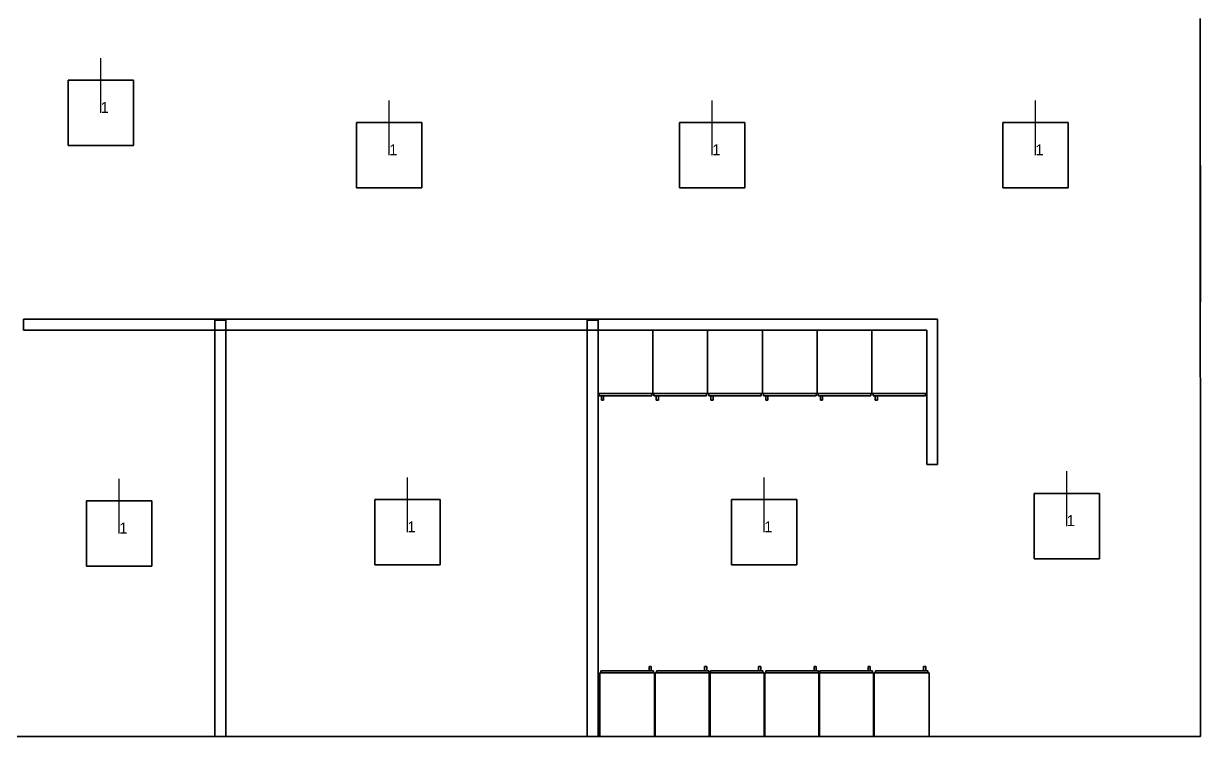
# Model space of a CAD drawing. Extents: x 0 to 48.1, y 0 to 23.7.
# Drawn here: x 24.05 to 34.8, y 0 to 6.51 of the extents above; entities that cross this region are included whole.
import ezdxf

# ---------------------------------------------------------------- set-up
doc = ezdxf.new("R2010")
doc.units = 0
doc.header["$MEASUREMENT"] = 0
for name, color, linetype in [('DLXFURN', 5, 'Continuous'), ('DLXLUM', 1, 'Continuous'), ('DLXLUMEX', 1, 'Continuous'), ('DLXSCENE', 7, 'Continuous')]:
    doc.layers.add(name, color=color, linetype=linetype)

# ---------------------------------------------------------------- blocks, each defined once
blk = doc.blocks.new('*U203')
at = {"color": 1}
blk.add_line((0, 0), (0, 0.5), dxfattribs=at)
for p, q in [((0.298, 0.298), (-0.298, 0.298)), ((-0.298, 0.298), (-0.298, -0.298)), ((-0.298, 0.298), (-0.298, -0.298)), ((-0.298, -0.298), (-0.298, 0.298)), ((-0.298, 0.298), (-0.298, 0.298)), ((0.298, 0.298), (-0.298, 0.298)), ((-0.298, 0.298), (-0.298, 0.298)), ((-0.298, 0.298), (0.298, 0.298)), ((-0.298, -0.298), (-0.298, 0.298)), ((-0.298, 0.298), (0.298, 0.298)), ((0.298, -0.298), (0.298, 0.298)), ((0.298, 0.298), (0.298, 0.298)), ((0.298, -0.298), (0.298, 0.298)), ((0.298, 0.298), (0.298, 0.298)), ((0.298, 0.298), (0.298, -0.298)), ((0.298, 0.298), (0.298, -0.298)), ((-0.298, -0.298), (0.298, -0.298)), ((-0.298, -0.298), (0.298, -0.298)), ((0.298, -0.298), (-0.298, -0.298)), ((-0.298, -0.298), (-0.298, -0.298)), ((-0.298, -0.298), (-0.298, -0.298)), ((0.298, -0.298), (-0.298, -0.298)), ((0.298, -0.298), (0.298, -0.298)), ((0.298, -0.298), (0.298, -0.298))]:
    blk.add_line(p, q)
at = {"layer": 'DLXLUMEX', "color": 7}
blk.add_text('1', height=0.1, dxfattribs=at).set_placement((0, 0))
blk = doc.blocks.new('*U204')
at = {"color": 1}
blk.add_line((0, 0), (0, 0.5), dxfattribs=at)
for p, q in [((0.298, 0.298), (-0.298, 0.298)), ((-0.298, 0.298), (-0.298, -0.298)), ((-0.298, 0.298), (-0.298, -0.298)), ((-0.298, -0.298), (-0.298, 0.298)), ((-0.298, 0.298), (-0.298, 0.298)), ((0.298, 0.298), (-0.298, 0.298)), ((-0.298, 0.298), (-0.298, 0.298)), ((-0.298, 0.298), (0.298, 0.298)), ((-0.298, -0.298), (-0.298, 0.298)), ((-0.298, 0.298), (0.298, 0.298)), ((0.298, -0.298), (0.298, 0.298)), ((0.298, 0.298), (0.298, 0.298)), ((0.298, -0.298), (0.298, 0.298)), ((0.298, 0.298), (0.298, 0.298)), ((0.298, 0.298), (0.298, -0.298)), ((0.298, 0.298), (0.298, -0.298)), ((-0.298, -0.298), (0.298, -0.298)), ((-0.298, -0.298), (0.298, -0.298)), ((0.298, -0.298), (-0.298, -0.298)), ((-0.298, -0.298), (-0.298, -0.298)), ((-0.298, -0.298), (-0.298, -0.298)), ((0.298, -0.298), (-0.298, -0.298)), ((0.298, -0.298), (0.298, -0.298)), ((0.298, -0.298), (0.298, -0.298))]:
    blk.add_line(p, q)
at = {"layer": 'DLXLUMEX', "color": 7}
blk.add_text('1', height=0.1, dxfattribs=at).set_placement((0, 0))
blk = doc.blocks.new('*U205')
at = {"color": 1}
blk.add_line((0, 0), (0, 0.5), dxfattribs=at)
for p, q in [((0.298, 0.298), (-0.298, 0.298)), ((-0.298, 0.298), (-0.298, -0.298)), ((-0.298, -0.298), (-0.298, 0.298)), ((-0.298, 0.298), (-0.298, 0.298)), ((-0.298, 0.298), (-0.298, -0.298)), ((0.298, 0.298), (-0.298, 0.298)), ((-0.298, 0.298), (-0.298, 0.298)), ((-0.298, 0.298), (0.298, 0.298)), ((-0.298, -0.298), (-0.298, 0.298)), ((-0.298, 0.298), (0.298, 0.298)), ((0.298, -0.298), (0.298, 0.298)), ((0.298, 0.298), (0.298, 0.298)), ((0.298, -0.298), (0.298, 0.298)), ((0.298, 0.298), (0.298, 0.298)), ((0.298, 0.298), (0.298, -0.298)), ((0.298, 0.298), (0.298, -0.298)), ((-0.298, -0.298), (0.298, -0.298)), ((-0.298, -0.298), (0.298, -0.298)), ((0.298, -0.298), (-0.298, -0.298)), ((-0.298, -0.298), (-0.298, -0.298)), ((-0.298, -0.298), (-0.298, -0.298)), ((0.298, -0.298), (-0.298, -0.298)), ((0.298, -0.298), (0.298, -0.298)), ((0.298, -0.298), (0.298, -0.298))]:
    blk.add_line(p, q)
at = {"layer": 'DLXLUMEX', "color": 7}
blk.add_text('1', height=0.1, dxfattribs=at).set_placement((0, 0))
blk = doc.blocks.new('*U57')
at = {"color": 1}
blk.add_line((0, 0), (0, 0.5), dxfattribs=at)
for p, q in [((0.298, 0.298), (-0.298, 0.298)), ((-0.298, 0.298), (-0.298, -0.298)), ((-0.298, 0.298), (-0.298, -0.298)), ((-0.298, -0.298), (-0.298, 0.298)), ((-0.298, 0.298), (-0.298, 0.298)), ((0.298, 0.298), (-0.298, 0.298)), ((-0.298, 0.298), (-0.298, 0.298)), ((-0.298, 0.298), (0.298, 0.298)), ((-0.298, -0.298), (-0.298, 0.298)), ((-0.298, 0.298), (0.298, 0.298)), ((0.298, -0.298), (0.298, 0.298)), ((0.298, 0.298), (0.298, 0.298)), ((0.298, -0.298), (0.298, 0.298)), ((0.298, 0.298), (0.298, 0.298)), ((0.298, 0.298), (0.298, -0.298)), ((0.298, 0.298), (0.298, -0.298)), ((-0.298, -0.298), (0.298, -0.298)), ((-0.298, -0.298), (0.298, -0.298)), ((0.298, -0.298), (-0.298, -0.298)), ((-0.298, -0.298), (-0.298, -0.298)), ((-0.298, -0.298), (-0.298, -0.298)), ((0.298, -0.298), (-0.298, -0.298)), ((0.298, -0.298), (0.298, -0.298)), ((0.298, -0.298), (0.298, -0.298))]:
    blk.add_line(p, q)
at = {"layer": 'DLXLUMEX', "color": 7}
blk.add_text('1', height=0.1, dxfattribs=at).set_placement((0, 0))
blk = doc.blocks.new('*U65')
at = {"color": 1}
blk.add_line((0, 0), (0, 0.5), dxfattribs=at)
for p, q in [((0.298, 0.298), (-0.298, 0.298)), ((-0.298, 0.298), (-0.298, -0.298)), ((-0.298, 0.298), (-0.298, -0.298)), ((-0.298, -0.298), (-0.298, 0.298)), ((-0.298, 0.298), (-0.298, 0.298)), ((0.298, 0.298), (-0.298, 0.298)), ((-0.298, 0.298), (-0.298, 0.298)), ((-0.298, 0.298), (0.298, 0.298)), ((-0.298, -0.298), (-0.298, 0.298)), ((-0.298, 0.298), (0.298, 0.298)), ((0.298, -0.298), (0.298, 0.298)), ((0.298, 0.298), (0.298, 0.298)), ((0.298, -0.298), (0.298, 0.298)), ((0.298, 0.298), (0.298, 0.298)), ((0.298, 0.298), (0.298, -0.298)), ((0.298, 0.298), (0.298, -0.298)), ((-0.298, -0.298), (0.298, -0.298)), ((-0.298, -0.298), (0.298, -0.298)), ((0.298, -0.298), (-0.298, -0.298)), ((-0.298, -0.298), (-0.298, -0.298)), ((-0.298, -0.298), (-0.298, -0.298)), ((0.298, -0.298), (-0.298, -0.298)), ((0.298, -0.298), (0.298, -0.298)), ((0.298, -0.298), (0.298, -0.298))]:
    blk.add_line(p, q)
at = {"layer": 'DLXLUMEX', "color": 7}
blk.add_text('1', height=0.1, dxfattribs=at).set_placement((0, 0))
blk = doc.blocks.new('*U66')
at = {"color": 1}
blk.add_line((0, 0), (0, 0.5), dxfattribs=at)
for p, q in [((0.298, 0.298), (-0.298, 0.298)), ((-0.298, 0.298), (-0.298, -0.298)), ((-0.298, 0.298), (-0.298, -0.298)), ((-0.298, -0.298), (-0.298, 0.298)), ((-0.298, 0.298), (-0.298, 0.298)), ((0.298, 0.298), (-0.298, 0.298)), ((-0.298, 0.298), (-0.298, 0.298)), ((-0.298, 0.298), (0.298, 0.298)), ((-0.298, -0.298), (-0.298, 0.298)), ((-0.298, 0.298), (0.298, 0.298)), ((0.298, -0.298), (0.298, 0.298)), ((0.298, 0.298), (0.298, 0.298)), ((0.298, -0.298), (0.298, 0.298)), ((0.298, 0.298), (0.298, 0.298)), ((0.298, 0.298), (0.298, -0.298)), ((0.298, 0.298), (0.298, -0.298)), ((-0.298, -0.298), (0.298, -0.298)), ((-0.298, -0.298), (0.298, -0.298)), ((0.298, -0.298), (-0.298, -0.298)), ((-0.298, -0.298), (-0.298, -0.298)), ((-0.298, -0.298), (-0.298, -0.298)), ((0.298, -0.298), (-0.298, -0.298)), ((0.298, -0.298), (0.298, -0.298)), ((0.298, -0.298), (0.298, -0.298))]:
    blk.add_line(p, q)
at = {"layer": 'DLXLUMEX', "color": 7}
blk.add_text('1', height=0.1, dxfattribs=at).set_placement((0, 0))
blk = doc.blocks.new('*U68')
at = {"color": 1}
blk.add_line((0, 0), (0, 0.5), dxfattribs=at)
for p, q in [((0.298, 0.298), (-0.298, 0.298)), ((-0.298, 0.298), (-0.298, -0.298)), ((-0.298, 0.298), (-0.298, -0.298)), ((-0.298, -0.298), (-0.298, 0.298)), ((-0.298, 0.298), (-0.298, 0.298)), ((0.298, 0.298), (-0.298, 0.298)), ((-0.298, 0.298), (-0.298, 0.298)), ((-0.298, 0.298), (0.298, 0.298)), ((-0.298, -0.298), (-0.298, 0.298)), ((-0.298, 0.298), (0.298, 0.298)), ((0.298, -0.298), (0.298, 0.298)), ((0.298, 0.298), (0.298, 0.298)), ((0.298, -0.298), (0.298, 0.298)), ((0.298, 0.298), (0.298, 0.298)), ((0.298, 0.298), (0.298, -0.298)), ((0.298, 0.298), (0.298, -0.298)), ((-0.298, -0.298), (0.298, -0.298)), ((-0.298, -0.298), (0.298, -0.298)), ((0.298, -0.298), (-0.298, -0.298)), ((-0.298, -0.298), (-0.298, -0.298)), ((-0.298, -0.298), (-0.298, -0.298)), ((0.298, -0.298), (-0.298, -0.298)), ((0.298, -0.298), (0.298, -0.298)), ((0.298, -0.298), (0.298, -0.298))]:
    blk.add_line(p, q)
at = {"layer": 'DLXLUMEX', "color": 7}
blk.add_text('1', height=0.1, dxfattribs=at).set_placement((0, 0))
blk = doc.blocks.new('*U69')
at = {"color": 1}
blk.add_line((0, 0), (0, 0.5), dxfattribs=at)
for p, q in [((0.298, 0.298), (-0.298, 0.298)), ((-0.298, 0.298), (-0.298, -0.298)), ((-0.298, 0.298), (-0.298, -0.298)), ((-0.298, -0.298), (-0.298, 0.298)), ((-0.298, 0.298), (-0.298, 0.298)), ((0.298, 0.298), (-0.298, 0.298)), ((-0.298, 0.298), (-0.298, 0.298)), ((-0.298, 0.298), (0.298, 0.298)), ((-0.298, -0.298), (-0.298, 0.298)), ((-0.298, 0.298), (0.298, 0.298)), ((0.298, -0.298), (0.298, 0.298)), ((0.298, 0.298), (0.298, 0.298)), ((0.298, -0.298), (0.298, 0.298)), ((0.298, 0.298), (0.298, 0.298)), ((0.298, 0.298), (0.298, -0.298)), ((0.298, 0.298), (0.298, -0.298)), ((-0.298, -0.298), (0.298, -0.298)), ((-0.298, -0.298), (0.298, -0.298)), ((0.298, -0.298), (-0.298, -0.298)), ((-0.298, -0.298), (-0.298, -0.298)), ((-0.298, -0.298), (-0.298, -0.298)), ((0.298, -0.298), (-0.298, -0.298)), ((0.298, -0.298), (0.298, -0.298)), ((0.298, -0.298), (0.298, -0.298))]:
    blk.add_line(p, q)
at = {"layer": 'DLXLUMEX', "color": 7}
blk.add_text('1', height=0.1, dxfattribs=at).set_placement((0, 0))
blk = doc.blocks.new('*U95')
for p, q in [((-6.208, -0.1), (-6.208, -0.2)), ((2.139, -0.1), (-6.208, -0.1)), ((-6.208, -0.2), (-6.208, -0.1)), ((-6.208, -0.1), (2.139, -0.1)), ((-6.208, -0.1), (-6.208, -0.2)), ((-6.208, -0.2), (-6.208, -0.1)), ((-6.208, -0.1), (-6.208, -0.1)), ((2.139, -0.1), (-6.208, -0.1)), ((-6.208, -0.1), (-6.208, -0.1)), ((-6.208, -0.1), (2.139, -0.1)), ((2.139, -1.428), (2.139, -0.1)), ((2.139, -0.1), (2.139, -1.428)), ((2.139, -1.428), (2.139, -0.1)), ((2.139, -0.1), (2.139, -0.1)), ((2.139, -0.1), (2.139, -1.428)), ((2.139, -0.1), (2.139, -0.1)), ((-6.208, -0.2), (2.039, -0.2)), ((2.039, -0.2), (-6.208, -0.2)), ((-6.208, -0.2), (-6.208, -0.2)), ((-6.208, -0.2), (2.039, -0.2)), ((2.039, -0.2), (-6.208, -0.2)), ((-6.208, -0.2), (-6.208, -0.2)), ((2.039, -0.2), (2.039, -1.428)), ((2.039, -1.428), (2.039, -0.2)), ((2.039, -0.2), (2.039, -0.2)), ((2.039, -1.428), (2.039, -0.2)), ((2.039, -0.2), (2.039, -0.2)), ((2.039, -0.2), (2.039, -1.428)), ((2.039, -1.428), (2.139, -1.428)), ((2.139, -1.428), (2.039, -1.428)), ((2.039, -1.428), (2.039, -1.428)), ((2.039, -1.428), (2.139, -1.428)), ((2.139, -1.428), (2.039, -1.428)), ((2.039, -1.428), (2.039, -1.428)), ((2.139, -1.428), (2.139, -1.428)), ((2.139, -1.428), (2.139, -1.428))]:
    blk.add_line(p, q)
blk = doc.blocks.new('*U103')
for p, q in [((-0.1, -1.6), (-0.2, -1.6)), ((-0.2, -1.6), (-0.2, -5.4)), ((-0.2, -5.4), (-0.2, -1.6)), ((-0.2, -1.6), (-0.1, -1.6)), ((-0.1, -1.6), (-0.2, -1.6)), ((-0.2, -1.6), (-0.2, -1.6)), ((-0.2, -1.6), (-0.1, -1.6)), ((-0.2, -1.6), (-0.2, -5.4)), ((-0.2, -5.4), (-0.2, -1.6)), ((-0.2, -1.6), (-0.2, -1.6)), ((-0.1, -5.4), (-0.1, -1.6)), ((-0.1, -1.6), (-0.1, -5.4)), ((-0.1, -1.6), (-0.1, -1.6)), ((-0.1, -5.4), (-0.1, -1.6)), ((-0.1, -1.6), (-0.1, -1.6)), ((-0.1, -1.6), (-0.1, -5.4)), ((-0.2, -5.4), (-0.1, -5.4)), ((-0.1, -5.4), (-0.2, -5.4)), ((-0.2, -5.4), (-0.2, -5.4)), ((-0.2, -5.4), (-0.1, -5.4)), ((-0.1, -5.4), (-0.2, -5.4)), ((-0.2, -5.4), (-0.2, -5.4)), ((-0.1, -5.4), (-0.1, -5.4)), ((-0.1, -5.4), (-0.1, -5.4))]:
    blk.add_line(p, q)
blk = doc.blocks.new('*U104')
for p, q in [((-0.1, -1.6), (-0.2, -1.6)), ((-0.2, -1.6), (-0.2, -5.4)), ((-0.2, -5.4), (-0.2, -1.6)), ((-0.2, -1.6), (-0.1, -1.6)), ((-0.1, -1.6), (-0.2, -1.6)), ((-0.2, -1.6), (-0.2, -1.6)), ((-0.2, -1.6), (-0.1, -1.6)), ((-0.2, -1.6), (-0.2, -5.4)), ((-0.2, -5.4), (-0.2, -1.6)), ((-0.2, -1.6), (-0.2, -1.6)), ((-0.1, -5.4), (-0.1, -1.6)), ((-0.1, -1.6), (-0.1, -5.4)), ((-0.1, -1.6), (-0.1, -1.6)), ((-0.1, -5.4), (-0.1, -1.6)), ((-0.1, -1.6), (-0.1, -1.6)), ((-0.1, -1.6), (-0.1, -5.4)), ((-0.2, -5.4), (-0.1, -5.4)), ((-0.1, -5.4), (-0.2, -5.4)), ((-0.2, -5.4), (-0.2, -5.4)), ((-0.2, -5.4), (-0.1, -5.4)), ((-0.1, -5.4), (-0.2, -5.4)), ((-0.2, -5.4), (-0.2, -5.4)), ((-0.1, -5.4), (-0.1, -5.4)), ((-0.1, -5.4), (-0.1, -5.4))]:
    blk.add_line(p, q)
blk = doc.blocks.new('*U105')
for p, q in [((0, -0.58), (0, 0)), ((0, 0), (0.5, 0)), ((0, -0.58), (0, 0)), ((0, 0), (0, 0)), ((0, 0), (0, -0.58)), ((0, 0), (0.5, 0)), ((0.5, 0), (0, 0)), ((0, 0), (0, 0)), ((0, 0), (0, -0.58)), ((0.5, 0), (0, 0)), ((0.5, 0), (0.5, -0.58)), ((0.5, -0.58), (0.5, 0)), ((0.5, 0), (0.5, 0)), ((0.5, 0), (0.5, -0.58)), ((0.5, 0), (0.5, 0)), ((0.5, -0.58), (0.5, 0)), ((0, -0.58), (0.5, -0.58)), ((0.5, -0.58), (0, -0.58)), ((0, -0.58), (0, -0.58)), ((0.5, -0.58), (0, -0.58)), ((0, -0.58), (0, -0.58)), ((0, -0.58), (0.5, -0.58)), ((0.49, -0.58), (0.01, -0.58)), ((0.01, -0.58), (0.01, -0.58)), ((0.01, -0.58), (0.49, -0.58)), ((0.49, -0.58), (0.01, -0.58)), ((0.01, -0.58), (0.01, -0.6)), ((0.01, -0.6), (0.01, -0.58)), ((0.01, -0.58), (0.49, -0.58)), ((0.01, -0.6), (0.01, -0.58)), ((0.01, -0.58), (0.01, -0.58)), ((0.01, -0.58), (0.01, -0.6)), ((0.49, -0.6), (0.01, -0.6)), ((0.01, -0.6), (0.01, -0.6)), ((0.01, -0.6), (0.49, -0.6)), ((0.01, -0.6), (0.49, -0.6)), ((0.49, -0.6), (0.01, -0.6)), ((0.01, -0.6), (0.01, -0.6)), ((0.03, -0.6), (0.05, -0.6)), ((0.05, -0.6), (0.03, -0.6)), ((0.03, -0.6), (0.03, -0.6)), ((0.05, -0.6), (0.03, -0.6)), ((0.03, -0.6), (0.03, -0.64)), ((0.03, -0.64), (0.03, -0.6)), ((0.03, -0.6), (0.05, -0.6)), ((0.03, -0.64), (0.03, -0.6)), ((0.03, -0.6), (0.03, -0.6)), ((0.03, -0.6), (0.03, -0.64)), ((0.03, -0.64), (0.05, -0.64)), ((0.05, -0.64), (0.03, -0.64)), ((0.05, -0.64), (0.03, -0.64)), ((0.03, -0.64), (0.03, -0.64)), ((0.03, -0.64), (0.05, -0.64)), ((0.03, -0.64), (0.03, -0.64)), ((0.05, -0.6), (0.05, -0.6)), ((0.05, -0.64), (0.05, -0.6)), ((0.05, -0.6), (0.05, -0.64)), ((0.05, -0.64), (0.05, -0.6)), ((0.05, -0.6), (0.05, -0.6)), ((0.05, -0.6), (0.05, -0.64)), ((0.05, -0.64), (0.05, -0.64)), ((0.05, -0.64), (0.05, -0.64)), ((0.49, -0.58), (0.49, -0.58)), ((0.49, -0.6), (0.49, -0.58)), ((0.49, -0.58), (0.49, -0.6)), ((0.49, -0.6), (0.49, -0.58)), ((0.49, -0.58), (0.49, -0.58)), ((0.49, -0.58), (0.49, -0.6)), ((0.49, -0.6), (0.49, -0.6)), ((0.49, -0.6), (0.49, -0.6)), ((0.5, -0.58), (0.5, -0.58)), ((0.5, -0.58), (0.5, -0.58))]:
    blk.add_line(p, q)
blk = doc.blocks.new('*U106')
for p, q in [((0, -0.58), (0, 0)), ((0, 0), (0.5, 0)), ((0, -0.58), (0, 0)), ((0, 0), (0, 0)), ((0, 0), (0, -0.58)), ((0, 0), (0.5, 0)), ((0.5, 0), (0, 0)), ((0, 0), (0, 0)), ((0, 0), (0, -0.58)), ((0.5, 0), (0, 0)), ((0.5, 0), (0.5, -0.58)), ((0.5, -0.58), (0.5, 0)), ((0.5, 0), (0.5, 0)), ((0.5, 0), (0.5, -0.58)), ((0.5, 0), (0.5, 0)), ((0.5, -0.58), (0.5, 0)), ((0, -0.58), (0.5, -0.58)), ((0.5, -0.58), (0, -0.58)), ((0, -0.58), (0, -0.58)), ((0.5, -0.58), (0, -0.58)), ((0, -0.58), (0, -0.58)), ((0, -0.58), (0.5, -0.58)), ((0.49, -0.58), (0.01, -0.58)), ((0.01, -0.58), (0.01, -0.58)), ((0.01, -0.58), (0.49, -0.58)), ((0.49, -0.58), (0.01, -0.58)), ((0.01, -0.58), (0.01, -0.6)), ((0.01, -0.6), (0.01, -0.58)), ((0.01, -0.58), (0.49, -0.58)), ((0.01, -0.6), (0.01, -0.58)), ((0.01, -0.58), (0.01, -0.58)), ((0.01, -0.58), (0.01, -0.6)), ((0.49, -0.6), (0.01, -0.6)), ((0.01, -0.6), (0.01, -0.6)), ((0.01, -0.6), (0.49, -0.6)), ((0.01, -0.6), (0.49, -0.6)), ((0.49, -0.6), (0.01, -0.6)), ((0.01, -0.6), (0.01, -0.6)), ((0.03, -0.6), (0.05, -0.6)), ((0.05, -0.6), (0.03, -0.6)), ((0.03, -0.6), (0.03, -0.6)), ((0.05, -0.6), (0.03, -0.6)), ((0.03, -0.6), (0.03, -0.64)), ((0.03, -0.64), (0.03, -0.6)), ((0.03, -0.6), (0.05, -0.6)), ((0.03, -0.64), (0.03, -0.6)), ((0.03, -0.6), (0.03, -0.6)), ((0.03, -0.6), (0.03, -0.64)), ((0.03, -0.64), (0.05, -0.64)), ((0.05, -0.64), (0.03, -0.64)), ((0.05, -0.64), (0.03, -0.64)), ((0.03, -0.64), (0.03, -0.64)), ((0.03, -0.64), (0.05, -0.64)), ((0.03, -0.64), (0.03, -0.64)), ((0.05, -0.6), (0.05, -0.6)), ((0.05, -0.64), (0.05, -0.6)), ((0.05, -0.6), (0.05, -0.64)), ((0.05, -0.64), (0.05, -0.6)), ((0.05, -0.6), (0.05, -0.6)), ((0.05, -0.6), (0.05, -0.64)), ((0.05, -0.64), (0.05, -0.64)), ((0.05, -0.64), (0.05, -0.64)), ((0.49, -0.58), (0.49, -0.58)), ((0.49, -0.6), (0.49, -0.58)), ((0.49, -0.58), (0.49, -0.6)), ((0.49, -0.6), (0.49, -0.58)), ((0.49, -0.58), (0.49, -0.58)), ((0.49, -0.58), (0.49, -0.6)), ((0.49, -0.6), (0.49, -0.6)), ((0.49, -0.6), (0.49, -0.6)), ((0.5, -0.58), (0.5, -0.58)), ((0.5, -0.58), (0.5, -0.58))]:
    blk.add_line(p, q)
blk = doc.blocks.new('*U107')
for p, q in [((0, -0.58), (0, 0)), ((0, 0), (0.5, 0)), ((0, -0.58), (0, 0)), ((0, 0), (0, 0)), ((0, 0), (0, -0.58)), ((0, 0), (0.5, 0)), ((0.5, 0), (0, 0)), ((0, 0), (0, 0)), ((0, 0), (0, -0.58)), ((0.5, 0), (0, 0)), ((0.5, 0), (0.5, -0.58)), ((0.5, -0.58), (0.5, 0)), ((0.5, 0), (0.5, 0)), ((0.5, 0), (0.5, -0.58)), ((0.5, 0), (0.5, 0)), ((0.5, -0.58), (0.5, 0)), ((0, -0.58), (0.5, -0.58)), ((0.5, -0.58), (0, -0.58)), ((0, -0.58), (0, -0.58)), ((0.5, -0.58), (0, -0.58)), ((0, -0.58), (0, -0.58)), ((0, -0.58), (0.5, -0.58)), ((0.49, -0.58), (0.01, -0.58)), ((0.01, -0.58), (0.01, -0.58)), ((0.01, -0.58), (0.49, -0.58)), ((0.49, -0.58), (0.01, -0.58)), ((0.01, -0.58), (0.01, -0.6)), ((0.01, -0.6), (0.01, -0.58)), ((0.01, -0.58), (0.49, -0.58)), ((0.01, -0.6), (0.01, -0.58)), ((0.01, -0.58), (0.01, -0.58)), ((0.01, -0.58), (0.01, -0.6)), ((0.49, -0.6), (0.01, -0.6)), ((0.01, -0.6), (0.01, -0.6)), ((0.01, -0.6), (0.49, -0.6)), ((0.01, -0.6), (0.49, -0.6)), ((0.49, -0.6), (0.01, -0.6)), ((0.01, -0.6), (0.01, -0.6)), ((0.03, -0.6), (0.05, -0.6)), ((0.05, -0.6), (0.03, -0.6)), ((0.03, -0.6), (0.03, -0.6)), ((0.05, -0.6), (0.03, -0.6)), ((0.03, -0.6), (0.03, -0.64)), ((0.03, -0.64), (0.03, -0.6)), ((0.03, -0.6), (0.05, -0.6)), ((0.03, -0.64), (0.03, -0.6)), ((0.03, -0.6), (0.03, -0.6)), ((0.03, -0.6), (0.03, -0.64)), ((0.03, -0.64), (0.05, -0.64)), ((0.05, -0.64), (0.03, -0.64)), ((0.05, -0.64), (0.03, -0.64)), ((0.03, -0.64), (0.03, -0.64)), ((0.03, -0.64), (0.05, -0.64)), ((0.03, -0.64), (0.03, -0.64)), ((0.05, -0.6), (0.05, -0.6)), ((0.05, -0.64), (0.05, -0.6)), ((0.05, -0.6), (0.05, -0.64)), ((0.05, -0.64), (0.05, -0.6)), ((0.05, -0.6), (0.05, -0.6)), ((0.05, -0.6), (0.05, -0.64)), ((0.05, -0.64), (0.05, -0.64)), ((0.05, -0.64), (0.05, -0.64)), ((0.49, -0.58), (0.49, -0.58)), ((0.49, -0.6), (0.49, -0.58)), ((0.49, -0.58), (0.49, -0.6)), ((0.49, -0.6), (0.49, -0.58)), ((0.49, -0.58), (0.49, -0.58)), ((0.49, -0.58), (0.49, -0.6)), ((0.49, -0.6), (0.49, -0.6)), ((0.49, -0.6), (0.49, -0.6)), ((0.5, -0.58), (0.5, -0.58)), ((0.5, -0.58), (0.5, -0.58))]:
    blk.add_line(p, q)
blk = doc.blocks.new('*U108')
for p, q in [((0, -0.58), (0, 0)), ((0, 0), (0.5, 0)), ((0, -0.58), (0, 0)), ((0, 0), (0, 0)), ((0, 0), (0, -0.58)), ((0, 0), (0.5, 0)), ((0.5, 0), (0, 0)), ((0, 0), (0, 0)), ((0, 0), (0, -0.58)), ((0.5, 0), (0, 0)), ((0.5, 0), (0.5, -0.58)), ((0.5, -0.58), (0.5, 0)), ((0.5, 0), (0.5, 0)), ((0.5, 0), (0.5, -0.58)), ((0.5, 0), (0.5, 0)), ((0.5, -0.58), (0.5, 0)), ((0, -0.58), (0.5, -0.58)), ((0.5, -0.58), (0, -0.58)), ((0, -0.58), (0, -0.58)), ((0.5, -0.58), (0, -0.58)), ((0, -0.58), (0, -0.58)), ((0, -0.58), (0.5, -0.58)), ((0.49, -0.58), (0.01, -0.58)), ((0.01, -0.58), (0.01, -0.58)), ((0.01, -0.58), (0.49, -0.58)), ((0.49, -0.58), (0.01, -0.58)), ((0.01, -0.58), (0.01, -0.6)), ((0.01, -0.6), (0.01, -0.58)), ((0.01, -0.58), (0.49, -0.58)), ((0.01, -0.6), (0.01, -0.58)), ((0.01, -0.58), (0.01, -0.58)), ((0.01, -0.58), (0.01, -0.6)), ((0.49, -0.6), (0.01, -0.6)), ((0.01, -0.6), (0.01, -0.6)), ((0.01, -0.6), (0.49, -0.6)), ((0.01, -0.6), (0.49, -0.6)), ((0.49, -0.6), (0.01, -0.6)), ((0.01, -0.6), (0.01, -0.6)), ((0.03, -0.6), (0.05, -0.6)), ((0.05, -0.6), (0.03, -0.6)), ((0.03, -0.6), (0.03, -0.6)), ((0.05, -0.6), (0.03, -0.6)), ((0.03, -0.6), (0.03, -0.64)), ((0.03, -0.64), (0.03, -0.6)), ((0.03, -0.6), (0.05, -0.6)), ((0.03, -0.64), (0.03, -0.6)), ((0.03, -0.6), (0.03, -0.6)), ((0.03, -0.6), (0.03, -0.64)), ((0.03, -0.64), (0.05, -0.64)), ((0.05, -0.64), (0.03, -0.64)), ((0.05, -0.64), (0.03, -0.64)), ((0.03, -0.64), (0.03, -0.64)), ((0.03, -0.64), (0.05, -0.64)), ((0.03, -0.64), (0.03, -0.64)), ((0.05, -0.6), (0.05, -0.6)), ((0.05, -0.64), (0.05, -0.6)), ((0.05, -0.6), (0.05, -0.64)), ((0.05, -0.64), (0.05, -0.6)), ((0.05, -0.6), (0.05, -0.6)), ((0.05, -0.6), (0.05, -0.64)), ((0.05, -0.64), (0.05, -0.64)), ((0.05, -0.64), (0.05, -0.64)), ((0.49, -0.58), (0.49, -0.58)), ((0.49, -0.6), (0.49, -0.58)), ((0.49, -0.58), (0.49, -0.6)), ((0.49, -0.6), (0.49, -0.58)), ((0.49, -0.58), (0.49, -0.58)), ((0.49, -0.58), (0.49, -0.6)), ((0.49, -0.6), (0.49, -0.6)), ((0.49, -0.6), (0.49, -0.6)), ((0.5, -0.58), (0.5, -0.58)), ((0.5, -0.58), (0.5, -0.58))]:
    blk.add_line(p, q)
blk = doc.blocks.new('*U109')
for p, q in [((0, -0.58), (0, 0)), ((0, 0), (0.5, 0)), ((0, -0.58), (0, 0)), ((0, 0), (0, 0)), ((0, 0), (0, -0.58)), ((0, 0), (0.5, 0)), ((0.5, 0), (0, 0)), ((0, 0), (0, 0)), ((0, 0), (0, -0.58)), ((0.5, 0), (0, 0)), ((0.5, 0), (0.5, -0.58)), ((0.5, -0.58), (0.5, 0)), ((0.5, 0), (0.5, 0)), ((0.5, 0), (0.5, -0.58)), ((0.5, 0), (0.5, 0)), ((0.5, -0.58), (0.5, 0)), ((0, -0.58), (0.5, -0.58)), ((0.5, -0.58), (0, -0.58)), ((0, -0.58), (0, -0.58)), ((0.5, -0.58), (0, -0.58)), ((0, -0.58), (0, -0.58)), ((0, -0.58), (0.5, -0.58)), ((0.49, -0.58), (0.01, -0.58)), ((0.01, -0.58), (0.01, -0.58)), ((0.01, -0.58), (0.49, -0.58)), ((0.49, -0.58), (0.01, -0.58)), ((0.01, -0.58), (0.01, -0.6)), ((0.01, -0.6), (0.01, -0.58)), ((0.01, -0.58), (0.49, -0.58)), ((0.01, -0.6), (0.01, -0.58)), ((0.01, -0.58), (0.01, -0.58)), ((0.01, -0.58), (0.01, -0.6)), ((0.49, -0.6), (0.01, -0.6)), ((0.01, -0.6), (0.01, -0.6)), ((0.01, -0.6), (0.49, -0.6)), ((0.01, -0.6), (0.49, -0.6)), ((0.49, -0.6), (0.01, -0.6)), ((0.01, -0.6), (0.01, -0.6)), ((0.03, -0.6), (0.05, -0.6)), ((0.05, -0.6), (0.03, -0.6)), ((0.03, -0.6), (0.03, -0.6)), ((0.05, -0.6), (0.03, -0.6)), ((0.03, -0.6), (0.03, -0.64)), ((0.03, -0.64), (0.03, -0.6)), ((0.03, -0.6), (0.05, -0.6)), ((0.03, -0.64), (0.03, -0.6)), ((0.03, -0.6), (0.03, -0.6)), ((0.03, -0.6), (0.03, -0.64)), ((0.03, -0.64), (0.05, -0.64)), ((0.05, -0.64), (0.03, -0.64)), ((0.05, -0.64), (0.03, -0.64)), ((0.03, -0.64), (0.03, -0.64)), ((0.03, -0.64), (0.05, -0.64)), ((0.03, -0.64), (0.03, -0.64)), ((0.05, -0.6), (0.05, -0.6)), ((0.05, -0.64), (0.05, -0.6)), ((0.05, -0.6), (0.05, -0.64)), ((0.05, -0.64), (0.05, -0.6)), ((0.05, -0.6), (0.05, -0.6)), ((0.05, -0.6), (0.05, -0.64)), ((0.05, -0.64), (0.05, -0.64)), ((0.05, -0.64), (0.05, -0.64)), ((0.49, -0.58), (0.49, -0.58)), ((0.49, -0.6), (0.49, -0.58)), ((0.49, -0.58), (0.49, -0.6)), ((0.49, -0.6), (0.49, -0.58)), ((0.49, -0.58), (0.49, -0.58)), ((0.49, -0.58), (0.49, -0.6)), ((0.49, -0.6), (0.49, -0.6)), ((0.49, -0.6), (0.49, -0.6)), ((0.5, -0.58), (0.5, -0.58)), ((0.5, -0.58), (0.5, -0.58))]:
    blk.add_line(p, q)
blk = doc.blocks.new('*U110')
for p, q in [((0, -0.58), (0, 0)), ((0, 0), (0.5, 0)), ((0, -0.58), (0, 0)), ((0, 0), (0, 0)), ((0, 0), (0, -0.58)), ((0.5, 0), (0, 0)), ((0, 0), (0, 0)), ((0, 0), (0.5, 0)), ((0, 0), (0, -0.58)), ((0.5, 0), (0, 0)), ((0.5, 0), (0.5, -0.58)), ((0.5, -0.58), (0.5, 0)), ((0.5, 0), (0.5, 0)), ((0.5, 0), (0.5, -0.58)), ((0.5, 0), (0.5, 0)), ((0.5, -0.58), (0.5, 0)), ((0, -0.58), (0.5, -0.58)), ((0.5, -0.58), (0, -0.58)), ((0, -0.58), (0, -0.58)), ((0.5, -0.58), (0, -0.58)), ((0, -0.58), (0, -0.58)), ((0, -0.58), (0.5, -0.58)), ((0.49, -0.58), (0.01, -0.58)), ((0.01, -0.58), (0.01, -0.58)), ((0.01, -0.58), (0.49, -0.58)), ((0.49, -0.58), (0.01, -0.58)), ((0.01, -0.58), (0.01, -0.6)), ((0.01, -0.6), (0.01, -0.58)), ((0.01, -0.58), (0.49, -0.58)), ((0.01, -0.6), (0.01, -0.58)), ((0.01, -0.58), (0.01, -0.58)), ((0.01, -0.58), (0.01, -0.6)), ((0.49, -0.6), (0.01, -0.6)), ((0.01, -0.6), (0.01, -0.6)), ((0.01, -0.6), (0.49, -0.6)), ((0.01, -0.6), (0.49, -0.6)), ((0.49, -0.6), (0.01, -0.6)), ((0.01, -0.6), (0.01, -0.6)), ((0.03, -0.6), (0.05, -0.6)), ((0.05, -0.6), (0.03, -0.6)), ((0.03, -0.6), (0.03, -0.6)), ((0.05, -0.6), (0.03, -0.6)), ((0.03, -0.6), (0.03, -0.64)), ((0.03, -0.64), (0.03, -0.6)), ((0.03, -0.6), (0.05, -0.6)), ((0.03, -0.64), (0.03, -0.6)), ((0.03, -0.6), (0.03, -0.6)), ((0.03, -0.6), (0.03, -0.64)), ((0.03, -0.64), (0.05, -0.64)), ((0.05, -0.64), (0.03, -0.64)), ((0.05, -0.64), (0.03, -0.64)), ((0.03, -0.64), (0.03, -0.64)), ((0.03, -0.64), (0.05, -0.64)), ((0.03, -0.64), (0.03, -0.64)), ((0.05, -0.6), (0.05, -0.6)), ((0.05, -0.64), (0.05, -0.6)), ((0.05, -0.6), (0.05, -0.64)), ((0.05, -0.64), (0.05, -0.6)), ((0.05, -0.6), (0.05, -0.6)), ((0.05, -0.6), (0.05, -0.64)), ((0.05, -0.64), (0.05, -0.64)), ((0.05, -0.64), (0.05, -0.64)), ((0.49, -0.58), (0.49, -0.58)), ((0.49, -0.6), (0.49, -0.58)), ((0.49, -0.58), (0.49, -0.6)), ((0.49, -0.6), (0.49, -0.58)), ((0.49, -0.58), (0.49, -0.58)), ((0.49, -0.58), (0.49, -0.6)), ((0.49, -0.6), (0.49, -0.6)), ((0.49, -0.6), (0.49, -0.6)), ((0.5, -0.58), (0.5, -0.58)), ((0.5, -0.58), (0.5, -0.58))]:
    blk.add_line(p, q)
blk = doc.blocks.new('*U113')
for p, q in [((0, 0.58), (-0.5, 0.58)), ((-0.5, 0.58), (-0.5, 0.58)), ((-0.5, 0.58), (0, 0.58)), ((-0.5, 0), (-0.5, 0.58)), ((-0.5, 0.58), (-0.5, 0.58)), ((-0.5, 0.58), (-0.5, 0)), ((-0.5, 0), (-0.5, 0.58)), ((-0.5, 0.58), (0, 0.58)), ((0, 0.58), (-0.5, 0.58)), ((-0.5, 0.58), (-0.5, 0)), ((-0.49, 0.6), (-0.49, 0.6)), ((-0.49, 0.6), (-0.01, 0.6)), ((-0.01, 0.6), (-0.49, 0.6)), ((-0.01, 0.6), (-0.49, 0.6)), ((-0.49, 0.6), (-0.49, 0.58)), ((-0.49, 0.58), (-0.49, 0.6)), ((-0.49, 0.6), (-0.01, 0.6)), ((-0.49, 0.6), (-0.49, 0.6)), ((-0.49, 0.6), (-0.49, 0.58)), ((-0.49, 0.58), (-0.49, 0.6)), ((-0.49, 0.58), (-0.01, 0.58)), ((-0.49, 0.58), (-0.49, 0.58)), ((-0.01, 0.58), (-0.49, 0.58)), ((-0.49, 0.58), (-0.01, 0.58)), ((-0.01, 0.58), (-0.49, 0.58)), ((-0.49, 0.58), (-0.49, 0.58)), ((-0.03, 0.64), (-0.05, 0.64)), ((-0.05, 0.64), (-0.05, 0.6)), ((-0.05, 0.6), (-0.05, 0.64)), ((-0.05, 0.64), (-0.03, 0.64)), ((-0.05, 0.64), (-0.05, 0.64)), ((-0.05, 0.64), (-0.05, 0.6)), ((-0.05, 0.6), (-0.05, 0.64)), ((-0.03, 0.64), (-0.05, 0.64)), ((-0.05, 0.64), (-0.05, 0.64)), ((-0.05, 0.64), (-0.03, 0.64)), ((-0.03, 0.6), (-0.05, 0.6)), ((-0.05, 0.6), (-0.03, 0.6)), ((-0.05, 0.6), (-0.05, 0.6)), ((-0.05, 0.6), (-0.03, 0.6)), ((-0.03, 0.6), (-0.05, 0.6)), ((-0.05, 0.6), (-0.05, 0.6)), ((-0.03, 0.6), (-0.03, 0.64)), ((-0.03, 0.64), (-0.03, 0.6)), ((-0.03, 0.64), (-0.03, 0.64)), ((-0.03, 0.64), (-0.03, 0.64)), ((-0.03, 0.64), (-0.03, 0.6)), ((-0.03, 0.6), (-0.03, 0.64)), ((-0.03, 0.6), (-0.03, 0.6)), ((-0.03, 0.6), (-0.03, 0.6)), ((-0.01, 0.6), (-0.01, 0.6)), ((-0.01, 0.58), (-0.01, 0.6)), ((-0.01, 0.6), (-0.01, 0.58)), ((-0.01, 0.6), (-0.01, 0.6)), ((-0.01, 0.6), (-0.01, 0.58)), ((-0.01, 0.58), (-0.01, 0.6)), ((-0.01, 0.58), (-0.01, 0.58)), ((-0.01, 0.58), (-0.01, 0.58)), ((0, 0.58), (0, 0.58)), ((0, 0.58), (0, 0)), ((0, 0.58), (0, 0)), ((0, 0), (0, 0.58)), ((0, 0.58), (0, 0.58)), ((0, 0), (0, 0.58)), ((-0.5, 0), (-0.5, 0)), ((0, 0), (-0.5, 0)), ((0, 0), (-0.5, 0)), ((-0.5, 0), (-0.5, 0)), ((-0.5, 0), (0, 0)), ((-0.5, 0), (0, 0)), ((0, 0), (0, 0)), ((0, 0), (0, 0))]:
    blk.add_line(p, q)
blk = doc.blocks.new('*U114')
for p, q in [((0, 0.58), (-0.5, 0.58)), ((-0.5, 0.58), (-0.5, 0.58)), ((-0.5, 0.58), (0, 0.58)), ((-0.5, 0), (-0.5, 0.58)), ((-0.5, 0.58), (-0.5, 0.58)), ((-0.5, 0.58), (-0.5, 0)), ((-0.5, 0), (-0.5, 0.58)), ((-0.5, 0.58), (0, 0.58)), ((0, 0.58), (-0.5, 0.58)), ((-0.5, 0.58), (-0.5, 0)), ((-0.49, 0.6), (-0.49, 0.6)), ((-0.49, 0.6), (-0.01, 0.6)), ((-0.01, 0.6), (-0.49, 0.6)), ((-0.01, 0.6), (-0.49, 0.6)), ((-0.49, 0.6), (-0.49, 0.58)), ((-0.49, 0.58), (-0.49, 0.6)), ((-0.49, 0.6), (-0.01, 0.6)), ((-0.49, 0.6), (-0.49, 0.6)), ((-0.49, 0.6), (-0.49, 0.58)), ((-0.49, 0.58), (-0.49, 0.6)), ((-0.49, 0.58), (-0.01, 0.58)), ((-0.49, 0.58), (-0.49, 0.58)), ((-0.01, 0.58), (-0.49, 0.58)), ((-0.49, 0.58), (-0.01, 0.58)), ((-0.01, 0.58), (-0.49, 0.58)), ((-0.49, 0.58), (-0.49, 0.58)), ((-0.03, 0.64), (-0.05, 0.64)), ((-0.05, 0.64), (-0.05, 0.6)), ((-0.05, 0.6), (-0.05, 0.64)), ((-0.05, 0.64), (-0.03, 0.64)), ((-0.05, 0.64), (-0.05, 0.64)), ((-0.05, 0.64), (-0.05, 0.6)), ((-0.05, 0.6), (-0.05, 0.64)), ((-0.03, 0.64), (-0.05, 0.64)), ((-0.05, 0.64), (-0.05, 0.64)), ((-0.05, 0.64), (-0.03, 0.64)), ((-0.03, 0.6), (-0.05, 0.6)), ((-0.05, 0.6), (-0.03, 0.6)), ((-0.05, 0.6), (-0.05, 0.6)), ((-0.05, 0.6), (-0.03, 0.6)), ((-0.03, 0.6), (-0.05, 0.6)), ((-0.05, 0.6), (-0.05, 0.6)), ((-0.03, 0.6), (-0.03, 0.64)), ((-0.03, 0.64), (-0.03, 0.6)), ((-0.03, 0.64), (-0.03, 0.64)), ((-0.03, 0.64), (-0.03, 0.64)), ((-0.03, 0.64), (-0.03, 0.6)), ((-0.03, 0.6), (-0.03, 0.64)), ((-0.03, 0.6), (-0.03, 0.6)), ((-0.03, 0.6), (-0.03, 0.6)), ((-0.01, 0.6), (-0.01, 0.6)), ((-0.01, 0.58), (-0.01, 0.6)), ((-0.01, 0.6), (-0.01, 0.58)), ((-0.01, 0.6), (-0.01, 0.6)), ((-0.01, 0.6), (-0.01, 0.58)), ((-0.01, 0.58), (-0.01, 0.6)), ((-0.01, 0.58), (-0.01, 0.58)), ((-0.01, 0.58), (-0.01, 0.58)), ((0, 0.58), (0, 0.58)), ((0, 0.58), (0, 0)), ((0, 0.58), (0, 0)), ((0, 0), (0, 0.58)), ((0, 0.58), (0, 0.58)), ((0, 0), (0, 0.58)), ((-0.5, 0), (-0.5, 0)), ((0, 0), (-0.5, 0)), ((0, 0), (-0.5, 0)), ((-0.5, 0), (-0.5, 0)), ((-0.5, 0), (0, 0)), ((-0.5, 0), (0, 0)), ((0, 0), (0, 0)), ((0, 0), (0, 0))]:
    blk.add_line(p, q)
blk = doc.blocks.new('*U115')
for p, q in [((0, 0.58), (-0.5, 0.58)), ((-0.5, 0.58), (-0.5, 0.58)), ((-0.5, 0.58), (0, 0.58)), ((-0.5, 0), (-0.5, 0.58)), ((-0.5, 0.58), (-0.5, 0.58)), ((-0.5, 0.58), (-0.5, 0)), ((-0.5, 0), (-0.5, 0.58)), ((-0.5, 0.58), (0, 0.58)), ((0, 0.58), (-0.5, 0.58)), ((-0.5, 0.58), (-0.5, 0)), ((-0.49, 0.6), (-0.49, 0.6)), ((-0.49, 0.6), (-0.01, 0.6)), ((-0.01, 0.6), (-0.49, 0.6)), ((-0.01, 0.6), (-0.49, 0.6)), ((-0.49, 0.6), (-0.49, 0.58)), ((-0.49, 0.58), (-0.49, 0.6)), ((-0.49, 0.6), (-0.01, 0.6)), ((-0.49, 0.6), (-0.49, 0.6)), ((-0.49, 0.6), (-0.49, 0.58)), ((-0.49, 0.58), (-0.49, 0.6)), ((-0.49, 0.58), (-0.01, 0.58)), ((-0.49, 0.58), (-0.49, 0.58)), ((-0.01, 0.58), (-0.49, 0.58)), ((-0.49, 0.58), (-0.01, 0.58)), ((-0.01, 0.58), (-0.49, 0.58)), ((-0.49, 0.58), (-0.49, 0.58)), ((-0.03, 0.64), (-0.05, 0.64)), ((-0.05, 0.64), (-0.05, 0.6)), ((-0.05, 0.6), (-0.05, 0.64)), ((-0.05, 0.64), (-0.03, 0.64)), ((-0.05, 0.64), (-0.05, 0.64)), ((-0.05, 0.64), (-0.05, 0.6)), ((-0.05, 0.6), (-0.05, 0.64)), ((-0.03, 0.64), (-0.05, 0.64)), ((-0.05, 0.64), (-0.05, 0.64)), ((-0.05, 0.64), (-0.03, 0.64)), ((-0.03, 0.6), (-0.05, 0.6)), ((-0.05, 0.6), (-0.03, 0.6)), ((-0.05, 0.6), (-0.05, 0.6)), ((-0.05, 0.6), (-0.03, 0.6)), ((-0.03, 0.6), (-0.05, 0.6)), ((-0.05, 0.6), (-0.05, 0.6)), ((-0.03, 0.6), (-0.03, 0.64)), ((-0.03, 0.64), (-0.03, 0.6)), ((-0.03, 0.64), (-0.03, 0.64)), ((-0.03, 0.64), (-0.03, 0.64)), ((-0.03, 0.64), (-0.03, 0.6)), ((-0.03, 0.6), (-0.03, 0.64)), ((-0.03, 0.6), (-0.03, 0.6)), ((-0.03, 0.6), (-0.03, 0.6)), ((-0.01, 0.6), (-0.01, 0.6)), ((-0.01, 0.58), (-0.01, 0.6)), ((-0.01, 0.6), (-0.01, 0.58)), ((-0.01, 0.6), (-0.01, 0.6)), ((-0.01, 0.6), (-0.01, 0.58)), ((-0.01, 0.58), (-0.01, 0.6)), ((-0.01, 0.58), (-0.01, 0.58)), ((-0.01, 0.58), (-0.01, 0.58)), ((0, 0.58), (0, 0.58)), ((0, 0.58), (0, 0)), ((0, 0.58), (0, 0)), ((0, 0), (0, 0.58)), ((0, 0.58), (0, 0.58)), ((0, 0), (0, 0.58)), ((-0.5, 0), (-0.5, 0)), ((0, 0), (-0.5, 0)), ((0, 0), (-0.5, 0)), ((-0.5, 0), (-0.5, 0)), ((-0.5, 0), (0, 0)), ((-0.5, 0), (0, 0)), ((0, 0), (0, 0)), ((0, 0), (0, 0))]:
    blk.add_line(p, q)
blk = doc.blocks.new('*U116')
for p, q in [((0, 0.58), (-0.5, 0.58)), ((-0.5, 0.58), (-0.5, 0.58)), ((-0.5, 0.58), (0, 0.58)), ((-0.5, 0), (-0.5, 0.58)), ((-0.5, 0.58), (-0.5, 0.58)), ((-0.5, 0.58), (-0.5, 0)), ((-0.5, 0), (-0.5, 0.58)), ((-0.5, 0.58), (0, 0.58)), ((0, 0.58), (-0.5, 0.58)), ((-0.5, 0.58), (-0.5, 0)), ((-0.49, 0.6), (-0.49, 0.6)), ((-0.49, 0.6), (-0.01, 0.6)), ((-0.01, 0.6), (-0.49, 0.6)), ((-0.01, 0.6), (-0.49, 0.6)), ((-0.49, 0.6), (-0.49, 0.58)), ((-0.49, 0.58), (-0.49, 0.6)), ((-0.49, 0.6), (-0.01, 0.6)), ((-0.49, 0.6), (-0.49, 0.6)), ((-0.49, 0.6), (-0.49, 0.58)), ((-0.49, 0.58), (-0.49, 0.6)), ((-0.49, 0.58), (-0.01, 0.58)), ((-0.49, 0.58), (-0.49, 0.58)), ((-0.01, 0.58), (-0.49, 0.58)), ((-0.49, 0.58), (-0.01, 0.58)), ((-0.01, 0.58), (-0.49, 0.58)), ((-0.49, 0.58), (-0.49, 0.58)), ((-0.03, 0.64), (-0.05, 0.64)), ((-0.05, 0.64), (-0.05, 0.6)), ((-0.05, 0.6), (-0.05, 0.64)), ((-0.05, 0.64), (-0.03, 0.64)), ((-0.05, 0.64), (-0.05, 0.64)), ((-0.05, 0.64), (-0.05, 0.6)), ((-0.05, 0.6), (-0.05, 0.64)), ((-0.03, 0.64), (-0.05, 0.64)), ((-0.05, 0.64), (-0.05, 0.64)), ((-0.05, 0.64), (-0.03, 0.64)), ((-0.03, 0.6), (-0.05, 0.6)), ((-0.05, 0.6), (-0.03, 0.6)), ((-0.05, 0.6), (-0.05, 0.6)), ((-0.05, 0.6), (-0.03, 0.6)), ((-0.03, 0.6), (-0.05, 0.6)), ((-0.05, 0.6), (-0.05, 0.6)), ((-0.03, 0.6), (-0.03, 0.64)), ((-0.03, 0.64), (-0.03, 0.6)), ((-0.03, 0.64), (-0.03, 0.64)), ((-0.03, 0.64), (-0.03, 0.64)), ((-0.03, 0.64), (-0.03, 0.6)), ((-0.03, 0.6), (-0.03, 0.64)), ((-0.03, 0.6), (-0.03, 0.6)), ((-0.03, 0.6), (-0.03, 0.6)), ((-0.01, 0.6), (-0.01, 0.6)), ((-0.01, 0.58), (-0.01, 0.6)), ((-0.01, 0.6), (-0.01, 0.58)), ((-0.01, 0.6), (-0.01, 0.6)), ((-0.01, 0.6), (-0.01, 0.58)), ((-0.01, 0.58), (-0.01, 0.6)), ((-0.01, 0.58), (-0.01, 0.58)), ((-0.01, 0.58), (-0.01, 0.58)), ((0, 0.58), (0, 0.58)), ((0, 0.58), (0, 0)), ((0, 0.58), (0, 0)), ((0, 0), (0, 0.58)), ((0, 0.58), (0, 0.58)), ((0, 0), (0, 0.58)), ((-0.5, 0), (-0.5, 0)), ((0, 0), (-0.5, 0)), ((0, 0), (-0.5, 0)), ((-0.5, 0), (-0.5, 0)), ((-0.5, 0), (0, 0)), ((-0.5, 0), (0, 0)), ((0, 0), (0, 0)), ((0, 0), (0, 0))]:
    blk.add_line(p, q)
blk = doc.blocks.new('*U117')
for p, q in [((0, 0.58), (-0.5, 0.58)), ((-0.5, 0.58), (-0.5, 0.58)), ((-0.5, 0.58), (0, 0.58)), ((-0.5, 0), (-0.5, 0.58)), ((-0.5, 0.58), (-0.5, 0.58)), ((-0.5, 0.58), (-0.5, 0)), ((-0.5, 0), (-0.5, 0.58)), ((-0.5, 0.58), (0, 0.58)), ((0, 0.58), (-0.5, 0.58)), ((-0.5, 0.58), (-0.5, 0)), ((-0.49, 0.6), (-0.49, 0.6)), ((-0.49, 0.6), (-0.01, 0.6)), ((-0.01, 0.6), (-0.49, 0.6)), ((-0.01, 0.6), (-0.49, 0.6)), ((-0.49, 0.6), (-0.49, 0.58)), ((-0.49, 0.58), (-0.49, 0.6)), ((-0.49, 0.6), (-0.01, 0.6)), ((-0.49, 0.6), (-0.49, 0.6)), ((-0.49, 0.6), (-0.49, 0.58)), ((-0.49, 0.58), (-0.49, 0.6)), ((-0.49, 0.58), (-0.01, 0.58)), ((-0.49, 0.58), (-0.49, 0.58)), ((-0.01, 0.58), (-0.49, 0.58)), ((-0.49, 0.58), (-0.01, 0.58)), ((-0.01, 0.58), (-0.49, 0.58)), ((-0.49, 0.58), (-0.49, 0.58)), ((-0.03, 0.64), (-0.05, 0.64)), ((-0.05, 0.64), (-0.05, 0.6)), ((-0.05, 0.6), (-0.05, 0.64)), ((-0.05, 0.64), (-0.03, 0.64)), ((-0.05, 0.64), (-0.05, 0.64)), ((-0.05, 0.64), (-0.05, 0.6)), ((-0.05, 0.6), (-0.05, 0.64)), ((-0.03, 0.64), (-0.05, 0.64)), ((-0.05, 0.64), (-0.05, 0.64)), ((-0.05, 0.64), (-0.03, 0.64)), ((-0.03, 0.6), (-0.05, 0.6)), ((-0.05, 0.6), (-0.03, 0.6)), ((-0.05, 0.6), (-0.05, 0.6)), ((-0.05, 0.6), (-0.03, 0.6)), ((-0.03, 0.6), (-0.05, 0.6)), ((-0.05, 0.6), (-0.05, 0.6)), ((-0.03, 0.6), (-0.03, 0.64)), ((-0.03, 0.64), (-0.03, 0.6)), ((-0.03, 0.64), (-0.03, 0.64)), ((-0.03, 0.64), (-0.03, 0.64)), ((-0.03, 0.64), (-0.03, 0.6)), ((-0.03, 0.6), (-0.03, 0.64)), ((-0.03, 0.6), (-0.03, 0.6)), ((-0.03, 0.6), (-0.03, 0.6)), ((-0.01, 0.6), (-0.01, 0.6)), ((-0.01, 0.58), (-0.01, 0.6)), ((-0.01, 0.6), (-0.01, 0.58)), ((-0.01, 0.6), (-0.01, 0.6)), ((-0.01, 0.6), (-0.01, 0.58)), ((-0.01, 0.58), (-0.01, 0.6)), ((-0.01, 0.58), (-0.01, 0.58)), ((-0.01, 0.58), (-0.01, 0.58)), ((0, 0.58), (0, 0.58)), ((0, 0.58), (0, 0)), ((0, 0.58), (0, 0)), ((0, 0), (0, 0.58)), ((0, 0.58), (0, 0.58)), ((0, 0), (0, 0.58)), ((-0.5, 0), (-0.5, 0)), ((0, 0), (-0.5, 0)), ((0, 0), (-0.5, 0)), ((-0.5, 0), (-0.5, 0)), ((-0.5, 0), (0, 0)), ((-0.5, 0), (0, 0)), ((0, 0), (0, 0)), ((0, 0), (0, 0))]:
    blk.add_line(p, q)
blk = doc.blocks.new('*U118')
for p, q in [((0, 0.58), (-0.5, 0.58)), ((-0.5, 0.58), (-0.5, 0.58)), ((-0.5, 0.58), (0, 0.58)), ((-0.5, 0), (-0.5, 0.58)), ((-0.5, 0.58), (-0.5, 0.58)), ((-0.5, 0.58), (-0.5, 0)), ((-0.5, 0), (-0.5, 0.58)), ((-0.5, 0.58), (0, 0.58)), ((0, 0.58), (-0.5, 0.58)), ((-0.5, 0.58), (-0.5, 0)), ((-0.49, 0.6), (-0.49, 0.6)), ((-0.49, 0.6), (-0.01, 0.6)), ((-0.01, 0.6), (-0.49, 0.6)), ((-0.01, 0.6), (-0.49, 0.6)), ((-0.49, 0.6), (-0.49, 0.58)), ((-0.49, 0.58), (-0.49, 0.6)), ((-0.49, 0.6), (-0.01, 0.6)), ((-0.49, 0.6), (-0.49, 0.6)), ((-0.49, 0.6), (-0.49, 0.58)), ((-0.49, 0.58), (-0.49, 0.6)), ((-0.49, 0.58), (-0.01, 0.58)), ((-0.49, 0.58), (-0.49, 0.58)), ((-0.01, 0.58), (-0.49, 0.58)), ((-0.49, 0.58), (-0.01, 0.58)), ((-0.01, 0.58), (-0.49, 0.58)), ((-0.49, 0.58), (-0.49, 0.58)), ((-0.03, 0.64), (-0.05, 0.64)), ((-0.05, 0.64), (-0.05, 0.6)), ((-0.05, 0.64), (-0.03, 0.64)), ((-0.05, 0.6), (-0.05, 0.64)), ((-0.05, 0.64), (-0.05, 0.64)), ((-0.05, 0.64), (-0.05, 0.6)), ((-0.05, 0.6), (-0.05, 0.64)), ((-0.05, 0.64), (-0.03, 0.64)), ((-0.03, 0.64), (-0.05, 0.64)), ((-0.05, 0.64), (-0.05, 0.64)), ((-0.03, 0.6), (-0.05, 0.6)), ((-0.05, 0.6), (-0.03, 0.6)), ((-0.05, 0.6), (-0.05, 0.6)), ((-0.05, 0.6), (-0.03, 0.6)), ((-0.03, 0.6), (-0.05, 0.6)), ((-0.05, 0.6), (-0.05, 0.6)), ((-0.03, 0.6), (-0.03, 0.64)), ((-0.03, 0.64), (-0.03, 0.6)), ((-0.03, 0.64), (-0.03, 0.64)), ((-0.03, 0.64), (-0.03, 0.64)), ((-0.03, 0.64), (-0.03, 0.6)), ((-0.03, 0.6), (-0.03, 0.64)), ((-0.03, 0.6), (-0.03, 0.6)), ((-0.03, 0.6), (-0.03, 0.6)), ((-0.01, 0.6), (-0.01, 0.6)), ((-0.01, 0.58), (-0.01, 0.6)), ((-0.01, 0.6), (-0.01, 0.58)), ((-0.01, 0.6), (-0.01, 0.6)), ((-0.01, 0.6), (-0.01, 0.58)), ((-0.01, 0.58), (-0.01, 0.6)), ((-0.01, 0.58), (-0.01, 0.58)), ((-0.01, 0.58), (-0.01, 0.58)), ((0, 0.58), (0, 0.58)), ((0, 0.58), (0, 0)), ((0, 0.58), (0, 0)), ((0, 0), (0, 0.58)), ((0, 0.58), (0, 0.58)), ((0, 0), (0, 0.58)), ((-0.5, 0), (-0.5, 0)), ((0, 0), (-0.5, 0)), ((0, 0), (-0.5, 0)), ((-0.5, 0), (-0.5, 0)), ((-0.5, 0), (0, 0)), ((-0.5, 0), (0, 0)), ((0, 0), (0, 0)), ((0, 0), (0, 0))]:
    blk.add_line(p, q)
blk = doc.blocks.new('*U131')
for p, q in [((34.798, 6.555), (34.8, 0)), ((34.8, 0), (34.798, 6.555)), ((34.8, 0), (23.953, 0)), ((23.953, 0), (34.8, 0)), ((34.8, 0), (34.8, 0)), ((34.8, 0), (34.8, 0))]:
    blk.add_line(p, q)
blk = doc.blocks.new('*U132')
for p, q in [((34.798, 6.555), (34.8, 0)), ((34.8, 0), (23.953, 0))]:
    blk.add_line(p, q)
blk = doc.blocks.new('*U133')
for p, q in [((34.8, 0), (34.798, 6.555)), ((23.953, 0), (34.8, 0))]:
    blk.add_line(p, q)
blk = doc.blocks.new('*U144')
for p, q in [((34.799, 3.966), (34.798, 6.466)), ((34.798, 6.466), (34.798, 6.466)), ((34.798, 6.466), (34.799, 3.966)), ((34.799, 3.966), (34.799, 3.966)), ((34.799, 3.123), (34.8, 0.623)), ((34.8, 0.623), (34.799, 3.123)), ((34.799, 3.123), (34.799, 3.123)), ((34.8, 0.623), (34.8, 0.623)), ((28.51, 0), (26.31, 0)), ((26.31, 0), (26.31, 0)), ((26.31, 0), (28.51, 0)), ((28.51, 0), (28.51, 0))]:
    blk.add_line(p, q)

msp = doc.modelspace()

# ---------------------------------------------------------------- block references
at = {"layer": 'DLXFURN'}
for name, p in [('*U95', (30.261, 3.91)), ('*U103', (26, 5.4)), ('*U104', (29.4, 5.4)), ('*U105', (29.3, 3.71)), ('*U106', (29.8, 3.71)), ('*U109', (30.3, 3.71)), ('*U108', (30.8, 3.71)), ('*U107', (31.3, 3.71)), ('*U110', (31.8, 3.71)), ('*U113', (29.815, 0)), ('*U114', (30.322, 0)), ('*U115', (30.815, 0)), ('*U116', (31.322, 0)), ('*U117', (31.815, 0)), ('*U118', (32.322, 0))]:
    msp.add_blockref(name, p, dxfattribs=at)
at = {"layer": 'DLXLUM'}
for name, p in [('*U57', (24.758, 5.693)), ('*U65', (27.392, 5.306)), ('*U66', (30.342, 5.306)), ('*U68', (33.293, 5.306)), ('*U69', (33.579, 1.921)), ('*U205', (24.927, 1.852)), ('*U204', (27.559, 1.864)), ('*U203', (30.816, 1.864))]:
    msp.add_blockref(name, p, dxfattribs=at)
at = {"layer": 'DLXSCENE'}
for name in ['*U131', '*U132', '*U133', '*U144']:
    msp.add_blockref(name, (0, 0), dxfattribs=at)

doc.saveas('drawing.dxf')
